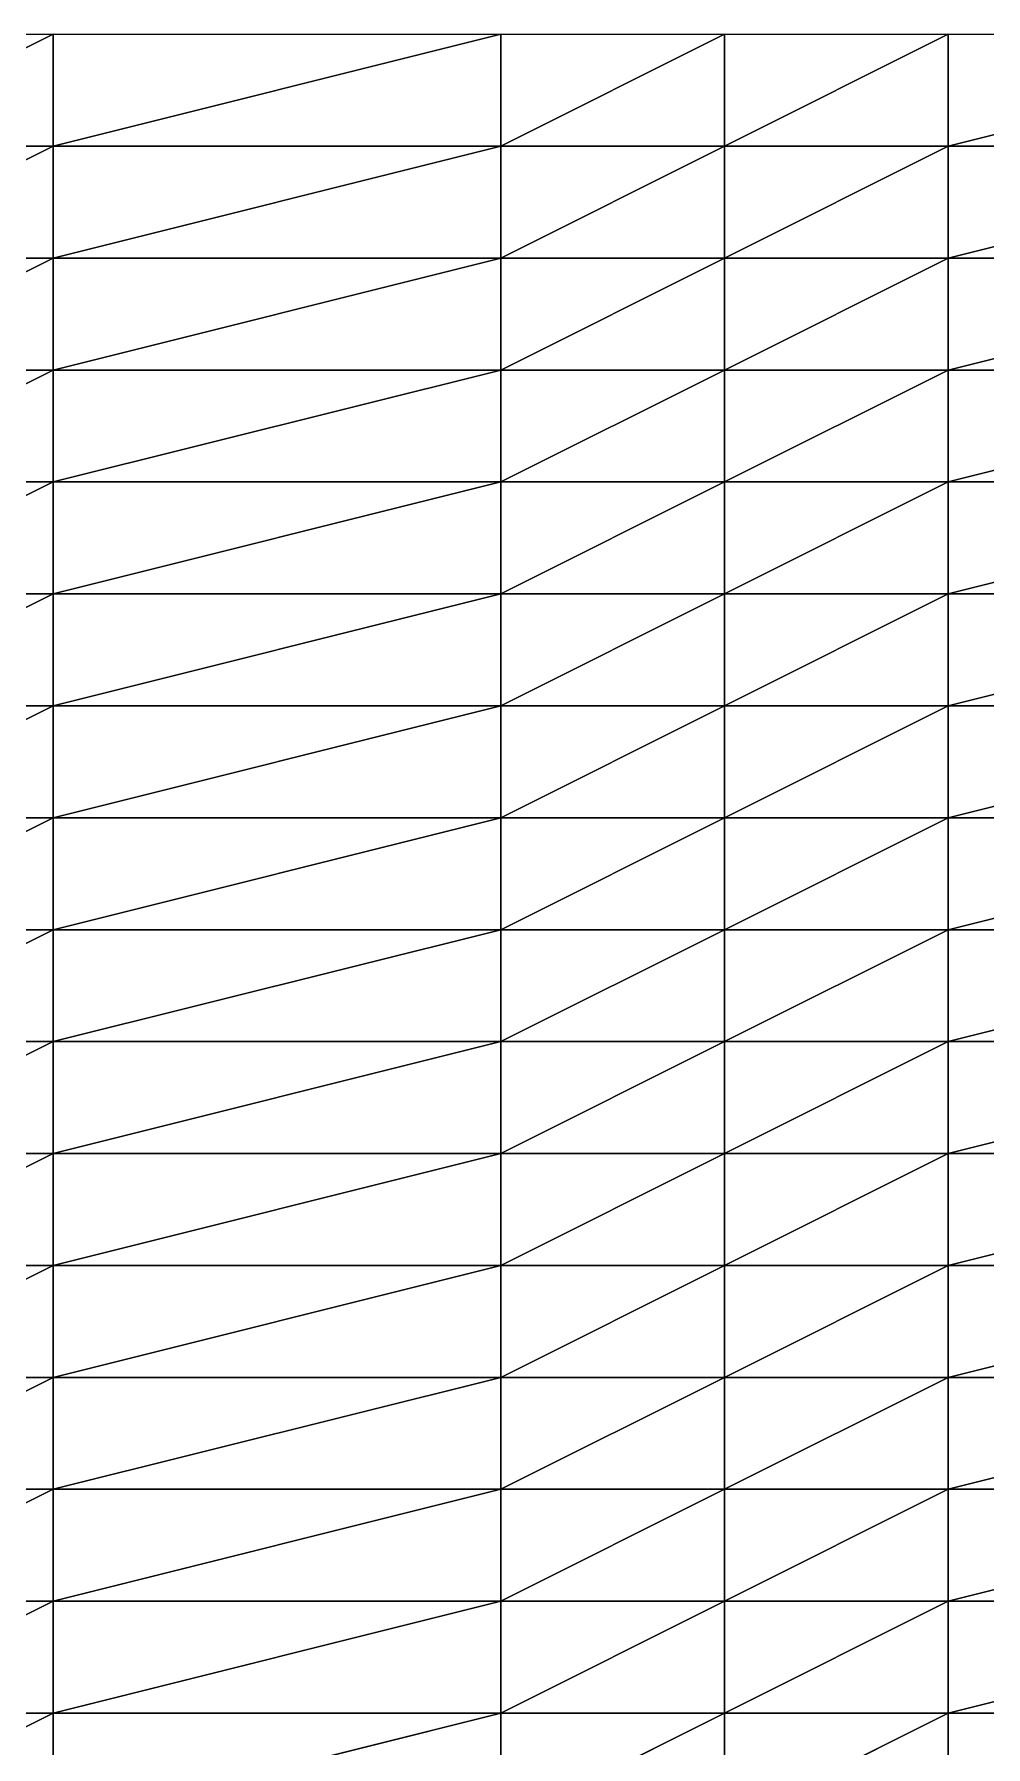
# Model space of a CAD drawing. Header units: metres. Extents: x -2000 to 14750, y -2250 to 1500.
# Drawn here: x 3229 to 4292, y -413 to 1500 of the extents above; entities that cross this region are included whole.
import ezdxf

# ---------------------------------------------------------------- set-up
doc = ezdxf.new("R2010")
doc.units = ezdxf.units.M

msp = doc.modelspace()

# ---------------------------------------------------------------- linework, layer by layer
for p, q in [((3250, 1500, -6500.746), (3000, 1375, -6500.3477)), ((3000, 1500, -6498.984), (3250, 1500, -6500.746)), ((3000, 1375, -6500.3477), (3250, 1500, -6500.746)), ((3750, 1500, -6500.0273), (3250, 1375, -6501.0024)), ((3250, 1375, -6501.0024), (3250, 1500, -6500.746)), ((3250, 1500, -6500.746), (3750, 1500, -6500.0273)), ((3250, 1375, -6501.0024), (3750, 1500, -6500.0273)), ((3250, 1500, -6500.746), (3250, 1375, -6501.0024)), ((4000, 1500, -6547.241), (3750, 1375, -6497.1846)), ((3750, 1375, -6497.1846), (3750, 1500, -6500.0273)), ((3750, 1500, -6500.0273), (4000, 1500, -6547.241)), ((3750, 1375, -6497.1846), (4000, 1500, -6547.241)), ((3750, 1500, -6500.0273), (3750, 1375, -6497.1846)), ((4250, 1500, -6483.255), (4000, 1375, -6531.65)), ((4000, 1375, -6531.65), (4000, 1500, -6547.241)), ((4000, 1500, -6547.241), (4250, 1500, -6483.255)), ((4000, 1375, -6531.65), (4250, 1500, -6483.255)), ((4000, 1500, -6547.241), (4000, 1375, -6531.65)), ((4750, 1500, -6522.4717), (4250, 1375, -6498.9517)), ((4250, 1375, -6498.9517), (4250, 1500, -6483.255)), ((4250, 1500, -6483.255), (4750, 1500, -6522.4717)), ((4250, 1375, -6498.9517), (4750, 1500, -6522.4717)), ((4250, 1500, -6483.255), (4250, 1375, -6498.9517)), ((3250, 1375, -6501.0024), (3000, 1375, -6500.3477)), ((3250, 1375, -6501.0024), (3000, 1250, -6502.055)), ((3000, 1375, -6500.3477), (3250, 1375, -6501.0024)), ((3000, 1250, -6502.055), (3250, 1375, -6501.0024)), ((3750, 1375, -6497.1846), (3250, 1375, -6501.0024)), ((3750, 1375, -6497.1846), (3250, 1250, -6504.706)), ((3250, 1250, -6504.706), (3250, 1375, -6501.0024)), ((3250, 1375, -6501.0024), (3750, 1375, -6497.1846)), ((3250, 1250, -6504.706), (3750, 1375, -6497.1846)), ((3250, 1375, -6501.0024), (3250, 1250, -6504.706)), ((4000, 1375, -6531.65), (3750, 1375, -6497.1846)), ((4000, 1375, -6531.65), (3750, 1250, -6495.665)), ((3750, 1250, -6495.665), (3750, 1375, -6497.1846)), ((3750, 1375, -6497.1846), (4000, 1375, -6531.65)), ((3750, 1250, -6495.665), (4000, 1375, -6531.65)), ((3750, 1375, -6497.1846), (3750, 1250, -6495.665)), ((4250, 1375, -6498.9517), (4000, 1375, -6531.65)), ((4250, 1375, -6498.9517), (4000, 1250, -6491.092)), ((4000, 1250, -6491.092), (4000, 1375, -6531.65)), ((4000, 1375, -6531.65), (4250, 1375, -6498.9517)), ((4000, 1250, -6491.092), (4250, 1375, -6498.9517)), ((4000, 1375, -6531.65), (4000, 1250, -6491.092)), ((4750, 1375, -6522.0415), (4250, 1375, -6498.9517)), ((4750, 1375, -6522.0415), (4250, 1250, -6515.404)), ((4250, 1250, -6515.404), (4250, 1375, -6498.9517)), ((4250, 1375, -6498.9517), (4750, 1375, -6522.0415)), ((4250, 1250, -6515.404), (4750, 1375, -6522.0415)), ((4250, 1375, -6498.9517), (4250, 1250, -6515.404)), ((3250, 1250, -6504.706), (3000, 1250, -6502.055)), ((3250, 1250, -6504.706), (3000, 1125, -6501.5747)), ((3000, 1250, -6502.055), (3250, 1250, -6504.706)), ((3000, 1125, -6501.5747), (3250, 1250, -6504.706)), ((3750, 1250, -6495.665), (3250, 1250, -6504.706)), ((3750, 1250, -6495.665), (3250, 1125, -6504.921)), ((3250, 1125, -6504.921), (3250, 1250, -6504.706)), ((3250, 1250, -6504.706), (3750, 1250, -6495.665)), ((3250, 1125, -6504.921), (3750, 1250, -6495.665)), ((3250, 1250, -6504.706), (3250, 1125, -6504.921)), ((4000, 1250, -6491.092), (3750, 1250, -6495.665)), ((4000, 1250, -6491.092), (3750, 1125, -6497.5283)), ((3750, 1125, -6497.5283), (3750, 1250, -6495.665)), ((3750, 1250, -6495.665), (4000, 1250, -6491.092)), ((3750, 1125, -6497.5283), (4000, 1250, -6491.092)), ((3750, 1250, -6495.665), (3750, 1125, -6497.5283)), ((4250, 1250, -6515.404), (4000, 1250, -6491.092)), ((4250, 1250, -6515.404), (4000, 1125, -6452.4844)), ((4000, 1125, -6452.4844), (4000, 1250, -6491.092)), ((4000, 1250, -6491.092), (4250, 1250, -6515.404)), ((4000, 1125, -6452.4844), (4250, 1250, -6515.404)), ((4000, 1250, -6491.092), (4000, 1125, -6452.4844)), ((4750, 1250, -6521.414), (4250, 1250, -6515.404)), ((4750, 1250, -6521.414), (4250, 1125, -6531.041)), ((4250, 1125, -6531.041), (4250, 1250, -6515.404)), ((4250, 1250, -6515.404), (4750, 1250, -6521.414)), ((4250, 1125, -6531.041), (4750, 1250, -6521.414)), ((4250, 1250, -6515.404), (4250, 1125, -6531.041)), ((3250, 1125, -6504.921), (3000, 1125, -6501.5747)), ((3250, 1125, -6504.921), (3000, 1000, -6500.3706)), ((3000, 1125, -6501.5747), (3250, 1125, -6504.921)), ((3000, 1000, -6500.3706), (3250, 1125, -6504.921)), ((3750, 1125, -6497.5283), (3250, 1125, -6504.921)), ((3750, 1125, -6497.5283), (3250, 1000, -6506.8438)), ((3250, 1000, -6506.8438), (3250, 1125, -6504.921)), ((3250, 1125, -6504.921), (3750, 1125, -6497.5283)), ((3250, 1000, -6506.8438), (3750, 1125, -6497.5283)), ((3250, 1125, -6504.921), (3250, 1000, -6506.8438)), ((4000, 1125, -6452.4844), (3750, 1125, -6497.5283)), ((4000, 1125, -6452.4844), (3750, 1000, -6499.771)), ((3750, 1000, -6499.771), (3750, 1125, -6497.5283)), ((3750, 1125, -6497.5283), (4000, 1125, -6452.4844)), ((3750, 1000, -6499.771), (4000, 1125, -6452.4844)), ((3750, 1125, -6497.5283), (3750, 1000, -6499.771)), ((4250, 1125, -6531.041), (4000, 1125, -6452.4844)), ((4250, 1125, -6531.041), (4000, 1000, -6432.814)), ((4000, 1000, -6432.814), (4000, 1125, -6452.4844)), ((4000, 1125, -6452.4844), (4250, 1125, -6531.041)), ((4000, 1000, -6432.814), (4250, 1125, -6531.041)), ((4000, 1125, -6452.4844), (4000, 1000, -6432.814)), ((4750, 1125, -6514.168), (4250, 1125, -6531.041)), ((4750, 1125, -6514.168), (4250, 1000, -6545.6343)), ((4250, 1000, -6545.6343), (4250, 1125, -6531.041)), ((4250, 1125, -6531.041), (4750, 1125, -6514.168)), ((4250, 1000, -6545.6343), (4750, 1125, -6514.168)), ((4250, 1125, -6531.041), (4250, 1000, -6545.6343)), ((3250, 1000, -6506.8438), (3000, 1000, -6500.3706)), ((3250, 1000, -6506.8438), (3000, 875, -6503.433)), ((3000, 1000, -6500.3706), (3250, 1000, -6506.8438)), ((3000, 875, -6503.433), (3250, 1000, -6506.8438)), ((3750, 1000, -6499.771), (3250, 1000, -6506.8438)), ((3750, 1000, -6499.771), (3250, 875, -6504.985)), ((3250, 875, -6504.985), (3250, 1000, -6506.8438)), ((3250, 1000, -6506.8438), (3750, 1000, -6499.771)), ((3250, 875, -6504.985), (3750, 1000, -6499.771)), ((3250, 1000, -6506.8438), (3250, 875, -6504.985)), ((4000, 1000, -6432.814), (3750, 1000, -6499.771)), ((4000, 1000, -6432.814), (3750, 875, -6499.6978)), ((3750, 875, -6499.6978), (3750, 1000, -6499.771)), ((3750, 1000, -6499.771), (4000, 1000, -6432.814)), ((3750, 875, -6499.6978), (4000, 1000, -6432.814)), ((3750, 1000, -6499.771), (3750, 875, -6499.6978)), ((4250, 1000, -6545.6343), (4000, 1000, -6432.814)), ((4250, 1000, -6545.6343), (4000, 875, -6429.477)), ((4000, 875, -6429.477), (4000, 1000, -6432.814)), ((4000, 1000, -6432.814), (4250, 1000, -6545.6343)), ((4000, 875, -6429.477), (4250, 1000, -6545.6343)), ((4000, 1000, -6432.814), (4000, 875, -6429.477)), ((4750, 1000, -6512.895), (4250, 1000, -6545.6343)), ((4750, 1000, -6512.895), (4250, 875, -6554.7075)), ((4250, 875, -6554.7075), (4250, 1000, -6545.6343)), ((4250, 1000, -6545.6343), (4750, 1000, -6512.895)), ((4250, 875, -6554.7075), (4750, 1000, -6512.895)), ((4250, 1000, -6545.6343), (4250, 875, -6554.7075)), ((3250, 875, -6504.985), (3000, 875, -6503.433)), ((3250, 875, -6504.985), (3000, 750, -6501.9365)), ((3000, 875, -6503.433), (3250, 875, -6504.985)), ((3000, 750, -6501.9365), (3250, 875, -6504.985)), ((3750, 875, -6499.6978), (3250, 875, -6504.985)), ((3750, 875, -6499.6978), (3250, 750, -6501.117)), ((3250, 750, -6501.117), (3250, 875, -6504.985)), ((3250, 875, -6504.985), (3750, 875, -6499.6978)), ((3250, 750, -6501.117), (3750, 875, -6499.6978)), ((3250, 875, -6504.985), (3250, 750, -6501.117)), ((4000, 875, -6429.477), (3750, 875, -6499.6978)), ((4000, 875, -6429.477), (3750, 750, -6499.5835)), ((3750, 750, -6499.5835), (3750, 875, -6499.6978)), ((3750, 875, -6499.6978), (4000, 875, -6429.477)), ((3750, 750, -6499.5835), (4000, 875, -6429.477)), ((3750, 875, -6499.6978), (3750, 750, -6499.5835)), ((4250, 875, -6554.7075), (4000, 875, -6429.477)), ((4250, 875, -6554.7075), (4000, 750, -6442.5415)), ((4000, 750, -6442.5415), (4000, 875, -6429.477)), ((4000, 875, -6429.477), (4250, 875, -6554.7075)), ((4000, 750, -6442.5415), (4250, 875, -6554.7075)), ((4000, 875, -6429.477), (4000, 750, -6442.5415)), ((4750, 875, -6503.566), (4250, 875, -6554.7075)), ((4750, 875, -6503.566), (4250, 750, -6565.126)), ((4250, 750, -6565.126), (4250, 875, -6554.7075)), ((4250, 875, -6554.7075), (4750, 875, -6503.566)), ((4250, 750, -6565.126), (4750, 875, -6503.566)), ((4250, 875, -6554.7075), (4250, 750, -6565.126)), ((3250, 750, -6501.117), (3000, 750, -6501.9365)), ((3250, 750, -6501.117), (3000, 625, -6499.5605)), ((3000, 750, -6501.9365), (3250, 750, -6501.117)), ((3000, 625, -6499.5605), (3250, 750, -6501.117)), ((3750, 750, -6499.5835), (3250, 750, -6501.117)), ((3750, 750, -6499.5835), (3250, 625, -6503.0215)), ((3250, 625, -6503.0215), (3250, 750, -6501.117)), ((3250, 750, -6501.117), (3750, 750, -6499.5835)), ((3250, 625, -6503.0215), (3750, 750, -6499.5835)), ((3250, 750, -6501.117), (3250, 625, -6503.0215)), ((4000, 750, -6442.5415), (3750, 750, -6499.5835)), ((4000, 750, -6442.5415), (3750, 625, -6499.368)), ((3750, 625, -6499.368), (3750, 750, -6499.5835)), ((3750, 750, -6499.5835), (4000, 750, -6442.5415)), ((3750, 625, -6499.368), (4000, 750, -6442.5415)), ((3750, 750, -6499.5835), (3750, 625, -6499.368)), ((4250, 750, -6565.126), (4000, 750, -6442.5415)), ((4250, 750, -6565.126), (4000, 625, -6483.127)), ((4000, 625, -6483.127), (4000, 750, -6442.5415)), ((4000, 750, -6442.5415), (4250, 750, -6565.126)), ((4000, 625, -6483.127), (4250, 750, -6565.126)), ((4000, 750, -6442.5415), (4000, 625, -6483.127)), ((4750, 750, -6495.9624), (4250, 750, -6565.126)), ((4750, 750, -6495.9624), (4250, 625, -6570.253)), ((4250, 625, -6570.253), (4250, 750, -6565.126)), ((4250, 750, -6565.126), (4750, 750, -6495.9624)), ((4250, 625, -6570.253), (4750, 750, -6495.9624)), ((4250, 750, -6565.126), (4250, 625, -6570.253)), ((3250, 625, -6503.0215), (3000, 625, -6499.5605)), ((3250, 625, -6503.0215), (3000, 500, -6499.62)), ((3000, 625, -6499.5605), (3250, 625, -6503.0215)), ((3000, 500, -6499.62), (3250, 625, -6503.0215)), ((3750, 625, -6499.368), (3250, 625, -6503.0215)), ((3750, 625, -6499.368), (3250, 500, -6502.0693)), ((3250, 500, -6502.0693), (3250, 625, -6503.0215)), ((3250, 625, -6503.0215), (3750, 625, -6499.368)), ((3250, 500, -6502.0693), (3750, 625, -6499.368)), ((3250, 625, -6503.0215), (3250, 500, -6502.0693)), ((4000, 625, -6483.127), (3750, 625, -6499.368)), ((4000, 625, -6483.127), (3750, 500, -6497.7705)), ((3750, 500, -6497.7705), (3750, 625, -6499.368)), ((3750, 625, -6499.368), (4000, 625, -6483.127)), ((3750, 500, -6497.7705), (4000, 625, -6483.127)), ((3750, 625, -6499.368), (3750, 500, -6497.7705)), ((4250, 625, -6570.253), (4000, 625, -6483.127)), ((4250, 625, -6570.253), (4000, 500, -6532.8765)), ((4000, 500, -6532.8765), (4000, 625, -6483.127)), ((4000, 625, -6483.127), (4250, 625, -6570.253)), ((4000, 500, -6532.8765), (4250, 625, -6570.253)), ((4000, 625, -6483.127), (4000, 500, -6532.8765)), ((4750, 625, -6489.4854), (4250, 625, -6570.253)), ((4750, 625, -6489.4854), (4250, 500, -6574.4917)), ((4250, 500, -6574.4917), (4250, 625, -6570.253)), ((4250, 625, -6570.253), (4750, 625, -6489.4854)), ((4250, 500, -6574.4917), (4750, 625, -6489.4854)), ((4250, 625, -6570.253), (4250, 500, -6574.4917)), ((3250, 500, -6502.0693), (3000, 500, -6499.62)), ((3250, 500, -6502.0693), (3000, 375, -6505.2046)), ((3000, 500, -6499.62), (3250, 500, -6502.0693)), ((3000, 375, -6505.2046), (3250, 500, -6502.0693)), ((3750, 500, -6497.7705), (3250, 500, -6502.0693)), ((3750, 500, -6497.7705), (3250, 375, -6503.2686)), ((3250, 375, -6503.2686), (3250, 500, -6502.0693)), ((3250, 500, -6502.0693), (3750, 500, -6497.7705)), ((3250, 375, -6503.2686), (3750, 500, -6497.7705)), ((3250, 500, -6502.0693), (3250, 375, -6503.2686)), ((4000, 500, -6532.8765), (3750, 500, -6497.7705)), ((4000, 500, -6532.8765), (3750, 375, -6497.4775)), ((3750, 375, -6497.4775), (3750, 500, -6497.7705)), ((3750, 500, -6497.7705), (4000, 500, -6532.8765)), ((3750, 375, -6497.4775), (4000, 500, -6532.8765)), ((3750, 500, -6497.7705), (3750, 375, -6497.4775)), ((4250, 500, -6574.4917), (4000, 500, -6532.8765)), ((4250, 500, -6574.4917), (4000, 375, -6575.1465)), ((4000, 375, -6575.1465), (4000, 500, -6532.8765)), ((4000, 500, -6532.8765), (4250, 500, -6574.4917)), ((4000, 375, -6575.1465), (4250, 500, -6574.4917)), ((4000, 500, -6532.8765), (4000, 375, -6575.1465)), ((4750, 500, -6487.668), (4250, 500, -6574.4917)), ((4750, 500, -6487.668), (4250, 375, -6575.2656)), ((4250, 375, -6575.2656), (4250, 500, -6574.4917)), ((4250, 500, -6574.4917), (4750, 500, -6487.668)), ((4250, 375, -6575.2656), (4750, 500, -6487.668)), ((4250, 500, -6574.4917), (4250, 375, -6575.2656)), ((3250, 375, -6503.2686), (3000, 375, -6505.2046)), ((3250, 375, -6503.2686), (3000, 250, -6501.625)), ((3000, 375, -6505.2046), (3250, 375, -6503.2686)), ((3000, 250, -6501.625), (3250, 375, -6503.2686)), ((3750, 375, -6497.4775), (3250, 375, -6503.2686)), ((3750, 375, -6497.4775), (3250, 250, -6505.397)), ((3250, 250, -6505.397), (3250, 375, -6503.2686)), ((3250, 375, -6503.2686), (3750, 375, -6497.4775)), ((3250, 250, -6505.397), (3750, 375, -6497.4775)), ((3250, 375, -6503.2686), (3250, 250, -6505.397)), ((4000, 375, -6575.1465), (3750, 375, -6497.4775)), ((4000, 375, -6575.1465), (3750, 250, -6501.2954)), ((3750, 250, -6501.2954), (3750, 375, -6497.4775)), ((3750, 375, -6497.4775), (4000, 375, -6575.1465)), ((3750, 250, -6501.2954), (4000, 375, -6575.1465)), ((3750, 375, -6497.4775), (3750, 250, -6501.2954)), ((4250, 375, -6575.2656), (4000, 375, -6575.1465)), ((4250, 375, -6575.2656), (4000, 250, -6587.515)), ((4000, 250, -6587.515), (4000, 375, -6575.1465)), ((4000, 375, -6575.1465), (4250, 375, -6575.2656)), ((4000, 250, -6587.515), (4250, 375, -6575.2656)), ((4000, 375, -6575.1465), (4000, 250, -6587.515)), ((4750, 375, -6484.6147), (4250, 375, -6575.2656)), ((4750, 375, -6484.6147), (4250, 250, -6575.1006)), ((4250, 250, -6575.1006), (4250, 375, -6575.2656)), ((4250, 375, -6575.2656), (4750, 375, -6484.6147)), ((4250, 250, -6575.1006), (4750, 375, -6484.6147)), ((4250, 375, -6575.2656), (4250, 250, -6575.1006)), ((3250, 250, -6505.397), (3000, 250, -6501.625)), ((3250, 250, -6505.397), (3000, 125, -6501.9453)), ((3000, 250, -6501.625), (3250, 250, -6505.397)), ((3000, 125, -6501.9453), (3250, 250, -6505.397)), ((3750, 250, -6501.2954), (3250, 250, -6505.397)), ((3750, 250, -6501.2954), (3250, 125, -6506.505)), ((3250, 125, -6506.505), (3250, 250, -6505.397)), ((3250, 250, -6505.397), (3750, 250, -6501.2954)), ((3250, 125, -6506.505), (3750, 250, -6501.2954)), ((3250, 250, -6505.397), (3250, 125, -6506.505)), ((4000, 250, -6587.515), (3750, 250, -6501.2954)), ((4000, 250, -6587.515), (3750, 125, -6500.8975)), ((3750, 125, -6500.8975), (3750, 250, -6501.2954)), ((3750, 250, -6501.2954), (4000, 250, -6587.515)), ((3750, 125, -6500.8975), (4000, 250, -6587.515)), ((3750, 250, -6501.2954), (3750, 125, -6500.8975)), ((4250, 250, -6575.1006), (4000, 250, -6587.515)), ((4250, 250, -6575.1006), (4000, 125, -6587.039)), ((4000, 125, -6587.039), (4000, 250, -6587.515)), ((4000, 250, -6587.515), (4250, 250, -6575.1006)), ((4000, 125, -6587.039), (4250, 250, -6575.1006)), ((4000, 250, -6587.515), (4000, 125, -6587.039)), ((4750, 250, -6484.413), (4250, 250, -6575.1006)), ((4750, 250, -6484.413), (4250, 125, -6572.3267)), ((4250, 125, -6572.3267), (4250, 250, -6575.1006)), ((4250, 250, -6575.1006), (4750, 250, -6484.413)), ((4250, 125, -6572.3267), (4750, 250, -6484.413)), ((4250, 250, -6575.1006), (4250, 125, -6572.3267)), ((3250, 125, -6506.505), (3000, 125, -6501.9453)), ((3250, 125, -6506.505), (3000, 0, -6502.275)), ((3000, 125, -6501.9453), (3250, 125, -6506.505)), ((3000, 0, -6502.275), (3250, 125, -6506.505)), ((3750, 125, -6500.8975), (3250, 125, -6506.505)), ((3750, 125, -6500.8975), (3250, 0, -6503.369)), ((3250, 0, -6503.369), (3250, 125, -6506.505)), ((3250, 125, -6506.505), (3750, 125, -6500.8975)), ((3250, 0, -6503.369), (3750, 125, -6500.8975)), ((3250, 125, -6506.505), (3250, 0, -6503.369)), ((4000, 125, -6587.039), (3750, 125, -6500.8975)), ((4000, 125, -6587.039), (3750, 0, -6500.673)), ((3750, 0, -6500.673), (3750, 125, -6500.8975)), ((3750, 125, -6500.8975), (4000, 125, -6587.039)), ((3750, 0, -6500.673), (4000, 125, -6587.039)), ((3750, 125, -6500.8975), (3750, 0, -6500.673)), ((4250, 125, -6572.3267), (4000, 125, -6587.039)), ((4250, 125, -6572.3267), (4000, 0, -6582.594)), ((4000, 0, -6582.594), (4000, 125, -6587.039)), ((4000, 125, -6587.039), (4250, 125, -6572.3267)), ((4000, 0, -6582.594), (4250, 125, -6572.3267)), ((4000, 125, -6587.039), (4000, 0, -6582.594)), ((4750, 125, -6485.063), (4250, 125, -6572.3267)), ((4750, 125, -6485.063), (4250, 0, -6569.1636)), ((4250, 0, -6569.1636), (4250, 125, -6572.3267)), ((4250, 125, -6572.3267), (4750, 125, -6485.063)), ((4250, 0, -6569.1636), (4750, 125, -6485.063)), ((4250, 125, -6572.3267), (4250, 0, -6569.1636)), ((3250, 0, -6503.369), (3000, 0, -6502.275)), ((3250, 0, -6503.369), (3000, -125, -6500.6914)), ((3000, 0, -6502.275), (3250, 0, -6503.369)), ((3000, -125, -6500.6914), (3250, 0, -6503.369)), ((3750, 0, -6500.673), (3250, 0, -6503.369)), ((3750, 0, -6500.673), (3250, -125, -6506.3857)), ((3250, -125, -6506.3857), (3250, 0, -6503.369)), ((3250, 0, -6503.369), (3750, 0, -6500.673)), ((3250, -125, -6506.3857), (3750, 0, -6500.673)), ((3250, 0, -6503.369), (3250, -125, -6506.3857)), ((4000, 0, -6582.594), (3750, 0, -6500.673)), ((4000, 0, -6582.594), (3750, -125, -6499.057)), ((3750, -125, -6499.057), (3750, 0, -6500.673)), ((3750, 0, -6500.673), (4000, 0, -6582.594)), ((3750, -125, -6499.057), (4000, 0, -6582.594)), ((3750, 0, -6500.673), (3750, -125, -6499.057)), ((4250, 0, -6569.1636), (4000, 0, -6582.594)), ((4250, 0, -6569.1636), (4000, -125, -6559.7886)), ((4000, -125, -6559.7886), (4000, 0, -6582.594)), ((4000, 0, -6582.594), (4250, 0, -6569.1636)), ((4000, -125, -6559.7886), (4250, 0, -6569.1636)), ((4000, 0, -6582.594), (4000, -125, -6559.7886)), ((4750, 0, -6485.5986), (4250, 0, -6569.1636)), ((4750, 0, -6485.5986), (4250, -125, -6568.427)), ((4250, -125, -6568.427), (4250, 0, -6569.1636)), ((4250, 0, -6569.1636), (4750, 0, -6485.5986)), ((4250, -125, -6568.427), (4750, 0, -6485.5986)), ((4250, 0, -6569.1636), (4250, -125, -6568.427)), ((3250, -125, -6506.3857), (3000, -125, -6500.6914)), ((3250, -125, -6506.3857), (3000, -250, -6499.7393)), ((3000, -125, -6500.6914), (3250, -125, -6506.3857)), ((3000, -250, -6499.7393), (3250, -125, -6506.3857)), ((3750, -125, -6499.057), (3250, -125, -6506.3857)), ((3750, -125, -6499.057), (3250, -250, -6505.058)), ((3250, -250, -6505.058), (3250, -125, -6506.3857)), ((3250, -125, -6506.3857), (3750, -125, -6499.057)), ((3250, -250, -6505.058), (3750, -125, -6499.057)), ((3250, -125, -6506.3857), (3250, -250, -6505.058)), ((4000, -125, -6559.7886), (3750, -125, -6499.057)), ((4000, -125, -6559.7886), (3750, -250, -6498.6494)), ((3750, -250, -6498.6494), (3750, -125, -6499.057)), ((3750, -125, -6499.057), (4000, -125, -6559.7886)), ((3750, -250, -6498.6494), (4000, -125, -6559.7886)), ((3750, -125, -6499.057), (3750, -250, -6498.6494)), ((4250, -125, -6568.427), (4000, -125, -6559.7886)), ((4250, -125, -6568.427), (4000, -250, -6519.464)), ((4000, -250, -6519.464), (4000, -125, -6559.7886)), ((4000, -125, -6559.7886), (4250, -125, -6568.427)), ((4000, -250, -6519.464), (4250, -125, -6568.427)), ((4000, -125, -6559.7886), (4000, -250, -6519.464)), ((4750, -125, -6487.9106), (4250, -125, -6568.427)), ((4750, -125, -6487.9106), (4250, -250, -6564.2607)), ((4250, -250, -6564.2607), (4250, -125, -6568.427)), ((4250, -125, -6568.427), (4750, -125, -6487.9106)), ((4250, -250, -6564.2607), (4750, -125, -6487.9106)), ((4250, -125, -6568.427), (4250, -250, -6564.2607)), ((3250, -250, -6505.058), (3000, -250, -6499.7393)), ((3250, -250, -6505.058), (3000, -375, -6503.6074)), ((3000, -250, -6499.7393), (3250, -250, -6505.058)), ((3000, -375, -6503.6074), (3250, -250, -6505.058)), ((3750, -250, -6498.6494), (3250, -250, -6505.058)), ((3750, -250, -6498.6494), (3250, -375, -6503.6025)), ((3250, -375, -6503.6025), (3250, -250, -6505.058)), ((3250, -250, -6505.058), (3750, -250, -6498.6494)), ((3250, -375, -6503.6025), (3750, -250, -6498.6494)), ((3250, -250, -6505.058), (3250, -375, -6503.6025)), ((4000, -250, -6519.464), (3750, -250, -6498.6494)), ((4000, -250, -6519.464), (3750, -375, -6497.4)), ((3750, -375, -6497.4), (3750, -250, -6498.6494)), ((3750, -250, -6498.6494), (4000, -250, -6519.464)), ((3750, -375, -6497.4), (4000, -250, -6519.464)), ((3750, -250, -6498.6494), (3750, -375, -6497.4)), ((4250, -250, -6564.2607), (4000, -250, -6519.464)), ((4250, -250, -6564.2607), (4000, -375, -6463.0674)), ((4000, -375, -6463.0674), (4000, -250, -6519.464)), ((4000, -250, -6519.464), (4250, -250, -6564.2607)), ((4000, -375, -6463.0674), (4250, -250, -6564.2607)), ((4000, -250, -6519.464), (4000, -375, -6463.0674)), ((4750, -250, -6488.8076), (4250, -250, -6564.2607)), ((4750, -250, -6488.8076), (4250, -375, -6555.7373)), ((4250, -375, -6555.7373), (4250, -250, -6564.2607)), ((4250, -250, -6564.2607), (4750, -250, -6488.8076)), ((4250, -375, -6555.7373), (4750, -250, -6488.8076)), ((4250, -250, -6564.2607), (4250, -375, -6555.7373)), ((3250, -375, -6503.6025), (3000, -375, -6503.6074)), ((3250, -375, -6503.6025), (3000, -500, -6500.586)), ((3000, -375, -6503.6074), (3250, -375, -6503.6025)), ((3000, -500, -6500.586), (3250, -375, -6503.6025)), ((3750, -375, -6497.4), (3250, -375, -6503.6025)), ((3750, -375, -6497.4), (3250, -500, -6507.837)), ((3250, -500, -6507.837), (3250, -375, -6503.6025)), ((3250, -375, -6503.6025), (3750, -375, -6497.4)), ((3250, -500, -6507.837), (3750, -375, -6497.4)), ((3250, -375, -6503.6025), (3250, -500, -6507.837)), ((4000, -375, -6463.0674), (3750, -375, -6497.4)), ((4000, -375, -6463.0674), (3750, -500, -6497.4688)), ((3750, -500, -6497.4688), (3750, -375, -6497.4)), ((3750, -375, -6497.4), (4000, -375, -6463.0674)), ((3750, -500, -6497.4688), (4000, -375, -6463.0674)), ((3750, -375, -6497.4), (3750, -500, -6497.4688)), ((4250, -375, -6555.7373), (4000, -375, -6463.0674)), ((4250, -375, -6555.7373), (4000, -500, -6428.342)), ((4000, -500, -6428.342), (4000, -375, -6463.0674)), ((4000, -375, -6463.0674), (4250, -375, -6555.7373)), ((4000, -500, -6428.342), (4250, -375, -6555.7373)), ((4000, -375, -6463.0674), (4000, -500, -6428.342)), ((4750, -375, -6494.914), (4250, -375, -6555.7373)), ((4250, -500, -6545.378), (4250, -375, -6555.7373)), ((4250, -375, -6555.7373), (4750, -375, -6494.914)), ((4250, -375, -6555.7373), (4250, -500, -6545.378))]:
    msp.add_line(p, q)
for points in [[(3250, 1500, -6500.746), (3000, 1375, -6500.3477), (3000, 1500, -6498.984), (3000, 1500.0001, -6498.984)], [(3000, 1375, -6500.3477), (3250, 1500, -6500.746), (3250, 1375, -6501.0024), (3250, 1375.0001, -6501.0024)], [(3750, 1500, -6500.0273), (3250, 1375, -6501.0024), (3250, 1500, -6500.746), (3250, 1500.0001, -6500.746)], [(3250, 1375, -6501.0024), (3750, 1500, -6500.0273), (3750, 1375, -6497.1846), (3750, 1375.0001, -6497.1846)], [(4000, 1500, -6547.241), (3750, 1375, -6497.1846), (3750, 1500, -6500.0273), (3750, 1500.0001, -6500.0273)], [(3750, 1375, -6497.1846), (4000, 1500, -6547.241), (4000, 1375, -6531.65), (4000, 1375.0001, -6531.65)], [(4250, 1500, -6483.255), (4000, 1375, -6531.65), (4000, 1500, -6547.241), (4000, 1500.0001, -6547.241)], [(4000, 1375, -6531.65), (4250, 1500, -6483.255), (4250, 1375, -6498.9517), (4250, 1375.0001, -6498.9517)], [(4750, 1500, -6522.4717), (4250, 1375, -6498.9517), (4250, 1500, -6483.255), (4250, 1500.0001, -6483.255)], [(4250, 1375, -6498.9517), (4750, 1500, -6522.4717), (4750, 1375, -6522.0415), (4750, 1375.0001, -6522.0415)], [(3250, 1375, -6501.0024), (3000, 1250, -6502.055), (3000, 1375, -6500.3477), (3000, 1375.0001, -6500.3477)], [(3000, 1250, -6502.055), (3250, 1375, -6501.0024), (3250, 1250, -6504.706), (3250, 1250.0001, -6504.706)], [(3750, 1375, -6497.1846), (3250, 1250, -6504.706), (3250, 1375, -6501.0024), (3250, 1375.0001, -6501.0024)], [(3250, 1250, -6504.706), (3750, 1375, -6497.1846), (3750, 1250, -6495.665), (3750, 1250.0001, -6495.665)], [(4000, 1375, -6531.65), (3750, 1250, -6495.665), (3750, 1375, -6497.1846), (3750, 1375.0001, -6497.1846)], [(3750, 1250, -6495.665), (4000, 1375, -6531.65), (4000, 1250, -6491.092), (4000, 1250.0001, -6491.092)], [(4250, 1375, -6498.9517), (4000, 1250, -6491.092), (4000, 1375, -6531.65), (4000, 1375.0001, -6531.65)], [(4000, 1250, -6491.092), (4250, 1375, -6498.9517), (4250, 1250, -6515.404), (4250, 1250.0001, -6515.404)], [(4750, 1375, -6522.0415), (4250, 1250, -6515.404), (4250, 1375, -6498.9517), (4250, 1375.0001, -6498.9517)], [(4250, 1250, -6515.404), (4750, 1375, -6522.0415), (4750, 1250, -6521.414), (4750, 1250.0001, -6521.414)], [(3250, 1250, -6504.706), (3000, 1125, -6501.5747), (3000, 1250, -6502.055), (3000, 1250.0001, -6502.055)], [(3000, 1125, -6501.5747), (3250, 1250, -6504.706), (3250, 1125, -6504.921), (3250, 1125.0001, -6504.921)], [(3750, 1250, -6495.665), (3250, 1125, -6504.921), (3250, 1250, -6504.706), (3250, 1250.0001, -6504.706)], [(3250, 1125, -6504.921), (3750, 1250, -6495.665), (3750, 1125, -6497.5283), (3750, 1125.0001, -6497.5283)], [(4000, 1250, -6491.092), (3750, 1125, -6497.5283), (3750, 1250, -6495.665), (3750, 1250.0001, -6495.665)], [(3750, 1125, -6497.5283), (4000, 1250, -6491.092), (4000, 1125, -6452.4844), (4000, 1125.0001, -6452.4844)], [(4250, 1250, -6515.404), (4000, 1125, -6452.4844), (4000, 1250, -6491.092), (4000, 1250.0001, -6491.092)], [(4000, 1125, -6452.4844), (4250, 1250, -6515.404), (4250, 1125, -6531.041), (4250, 1125.0001, -6531.041)], [(4750, 1250, -6521.414), (4250, 1125, -6531.041), (4250, 1250, -6515.404), (4250, 1250.0001, -6515.404)], [(4250, 1125, -6531.041), (4750, 1250, -6521.414), (4750, 1125, -6514.168), (4750, 1125.0001, -6514.168)], [(3250, 1125, -6504.921), (3000, 1000, -6500.3706), (3000, 1125, -6501.5747), (3000, 1125.0001, -6501.5747)], [(3000, 1000, -6500.3706), (3250, 1125, -6504.921), (3250, 1000, -6506.8438), (3250, 1000.0001, -6506.8438)], [(3750, 1125, -6497.5283), (3250, 1000, -6506.8438), (3250, 1125, -6504.921), (3250, 1125.0001, -6504.921)], [(3250, 1000, -6506.8438), (3750, 1125, -6497.5283), (3750, 1000, -6499.771), (3750, 1000.0001, -6499.771)], [(4000, 1125, -6452.4844), (3750, 1000, -6499.771), (3750, 1125, -6497.5283), (3750, 1125.0001, -6497.5283)], [(3750, 1000, -6499.771), (4000, 1125, -6452.4844), (4000, 1000, -6432.814), (4000, 1000.0001, -6432.814)], [(4250, 1125, -6531.041), (4000, 1000, -6432.814), (4000, 1125, -6452.4844), (4000, 1125.0001, -6452.4844)], [(4000, 1000, -6432.814), (4250, 1125, -6531.041), (4250, 1000, -6545.6343), (4250, 1000.0001, -6545.6343)], [(4750, 1125, -6514.168), (4250, 1000, -6545.6343), (4250, 1125, -6531.041), (4250, 1125.0001, -6531.041)], [(4250, 1000, -6545.6343), (4750, 1125, -6514.168), (4750, 1000, -6512.895), (4750, 1000.0001, -6512.895)], [(3250, 1000, -6506.8438), (3000, 875, -6503.433), (3000, 1000, -6500.3706), (3000, 1000.0001, -6500.3706)], [(3000, 875, -6503.433), (3250, 1000, -6506.8438), (3250, 875, -6504.985), (3250, 875.0001, -6504.985)], [(3750, 1000, -6499.771), (3250, 875, -6504.985), (3250, 1000, -6506.8438), (3250, 1000.0001, -6506.8438)], [(3250, 875, -6504.985), (3750, 1000, -6499.771), (3750, 875, -6499.6978), (3750, 875.0001, -6499.6978)], [(4000, 1000, -6432.814), (3750, 875, -6499.6978), (3750, 1000, -6499.771), (3750, 1000.0001, -6499.771)], [(3750, 875, -6499.6978), (4000, 1000, -6432.814), (4000, 875, -6429.477), (4000, 875.0001, -6429.477)], [(4250, 1000, -6545.6343), (4000, 875, -6429.477), (4000, 1000, -6432.814), (4000, 1000.0001, -6432.814)], [(4000, 875, -6429.477), (4250, 1000, -6545.6343), (4250, 875, -6554.7075), (4250, 875.0001, -6554.7075)], [(4750, 1000, -6512.895), (4250, 875, -6554.7075), (4250, 1000, -6545.6343), (4250, 1000.0001, -6545.6343)], [(4250, 875, -6554.7075), (4750, 1000, -6512.895), (4750, 875, -6503.566), (4750, 875.0001, -6503.566)], [(3250, 875, -6504.985), (3000, 750, -6501.9365), (3000, 875, -6503.433), (3000, 875.0001, -6503.433)], [(3000, 750, -6501.9365), (3250, 875, -6504.985), (3250, 750, -6501.117), (3250, 750.0001, -6501.117)], [(3750, 875, -6499.6978), (3250, 750, -6501.117), (3250, 875, -6504.985), (3250, 875.0001, -6504.985)], [(3250, 750, -6501.117), (3750, 875, -6499.6978), (3750, 750, -6499.5835), (3750, 750.0001, -6499.5835)], [(4000, 875, -6429.477), (3750, 750, -6499.5835), (3750, 875, -6499.6978), (3750, 875.0001, -6499.6978)], [(3750, 750, -6499.5835), (4000, 875, -6429.477), (4000, 750, -6442.5415), (4000, 750.0001, -6442.5415)], [(4250, 875, -6554.7075), (4000, 750, -6442.5415), (4000, 875, -6429.477), (4000, 875.0001, -6429.477)], [(4000, 750, -6442.5415), (4250, 875, -6554.7075), (4250, 750, -6565.126), (4250, 750.0001, -6565.126)], [(4750, 875, -6503.566), (4250, 750, -6565.126), (4250, 875, -6554.7075), (4250, 875.0001, -6554.7075)], [(4250, 750, -6565.126), (4750, 875, -6503.566), (4750, 750, -6495.9624), (4750, 750.0001, -6495.9624)], [(3250, 750, -6501.117), (3000, 625, -6499.5605), (3000, 750, -6501.9365), (3000, 750.0001, -6501.9365)], [(3000, 625, -6499.5605), (3250, 750, -6501.117), (3250, 625, -6503.0215), (3250, 625.0001, -6503.0215)], [(3750, 750, -6499.5835), (3250, 625, -6503.0215), (3250, 750, -6501.117), (3250, 750.0001, -6501.117)], [(3250, 625, -6503.0215), (3750, 750, -6499.5835), (3750, 625, -6499.368), (3750, 625.0001, -6499.368)], [(4000, 750, -6442.5415), (3750, 625, -6499.368), (3750, 750, -6499.5835), (3750, 750.0001, -6499.5835)], [(3750, 625, -6499.368), (4000, 750, -6442.5415), (4000, 625, -6483.127), (4000, 625.0001, -6483.127)], [(4250, 750, -6565.126), (4000, 625, -6483.127), (4000, 750, -6442.5415), (4000, 750.0001, -6442.5415)], [(4000, 625, -6483.127), (4250, 750, -6565.126), (4250, 625, -6570.253), (4250, 625.0001, -6570.253)], [(4750, 750, -6495.9624), (4250, 625, -6570.253), (4250, 750, -6565.126), (4250, 750.0001, -6565.126)], [(4250, 625, -6570.253), (4750, 750, -6495.9624), (4750, 625, -6489.4854), (4750, 625.0001, -6489.4854)], [(3250, 625, -6503.0215), (3000, 500, -6499.62), (3000, 625, -6499.5605), (3000, 625.0001, -6499.5605)], [(3000, 500, -6499.62), (3250, 625, -6503.0215), (3250, 500, -6502.0693), (3250, 500.0001, -6502.0693)], [(3750, 625, -6499.368), (3250, 500, -6502.0693), (3250, 625, -6503.0215), (3250, 625.0001, -6503.0215)], [(3250, 500, -6502.0693), (3750, 625, -6499.368), (3750, 500, -6497.7705), (3750, 500.0001, -6497.7705)], [(4000, 625, -6483.127), (3750, 500, -6497.7705), (3750, 625, -6499.368), (3750, 625.0001, -6499.368)], [(3750, 500, -6497.7705), (4000, 625, -6483.127), (4000, 500, -6532.8765), (4000, 500.0001, -6532.8765)], [(4250, 625, -6570.253), (4000, 500, -6532.8765), (4000, 625, -6483.127), (4000, 625.0001, -6483.127)], [(4000, 500, -6532.8765), (4250, 625, -6570.253), (4250, 500, -6574.4917), (4250, 500.0001, -6574.4917)], [(4750, 625, -6489.4854), (4250, 500, -6574.4917), (4250, 625, -6570.253), (4250, 625.0001, -6570.253)], [(4250, 500, -6574.4917), (4750, 625, -6489.4854), (4750, 500, -6487.668), (4750, 500.0001, -6487.668)], [(3250, 500, -6502.0693), (3000, 375, -6505.2046), (3000, 500, -6499.62), (3000, 500.0001, -6499.62)], [(3000, 375, -6505.2046), (3250, 500, -6502.0693), (3250, 375, -6503.2686), (3250, 375.0001, -6503.2686)], [(3750, 500, -6497.7705), (3250, 375, -6503.2686), (3250, 500, -6502.0693), (3250, 500.0001, -6502.0693)], [(3250, 375, -6503.2686), (3750, 500, -6497.7705), (3750, 375, -6497.4775), (3750, 375.0001, -6497.4775)], [(4000, 500, -6532.8765), (3750, 375, -6497.4775), (3750, 500, -6497.7705), (3750, 500.0001, -6497.7705)], [(3750, 375, -6497.4775), (4000, 500, -6532.8765), (4000, 375, -6575.1465), (4000, 375.0001, -6575.1465)], [(4250, 500, -6574.4917), (4000, 375, -6575.1465), (4000, 500, -6532.8765), (4000, 500.0001, -6532.8765)], [(4000, 375, -6575.1465), (4250, 500, -6574.4917), (4250, 375, -6575.2656), (4250, 375.0001, -6575.2656)], [(4750, 500, -6487.668), (4250, 375, -6575.2656), (4250, 500, -6574.4917), (4250, 500.0001, -6574.4917)], [(4250, 375, -6575.2656), (4750, 500, -6487.668), (4750, 375, -6484.6147), (4750, 375.0001, -6484.6147)], [(3250, 375, -6503.2686), (3000, 250, -6501.625), (3000, 375, -6505.2046), (3000, 375.0001, -6505.2046)], [(3000, 250, -6501.625), (3250, 375, -6503.2686), (3250, 250, -6505.397), (3250, 250.0001, -6505.397)], [(3750, 375, -6497.4775), (3250, 250, -6505.397), (3250, 375, -6503.2686), (3250, 375.0001, -6503.2686)], [(3250, 250, -6505.397), (3750, 375, -6497.4775), (3750, 250, -6501.2954), (3750, 250.0001, -6501.2954)], [(4000, 375, -6575.1465), (3750, 250, -6501.2954), (3750, 375, -6497.4775), (3750, 375.0001, -6497.4775)], [(3750, 250, -6501.2954), (4000, 375, -6575.1465), (4000, 250, -6587.515), (4000, 250.0001, -6587.515)], [(4250, 375, -6575.2656), (4000, 250, -6587.515), (4000, 375, -6575.1465), (4000, 375.0001, -6575.1465)], [(4000, 250, -6587.515), (4250, 375, -6575.2656), (4250, 250, -6575.1006), (4250, 250.0001, -6575.1006)], [(4750, 375, -6484.6147), (4250, 250, -6575.1006), (4250, 375, -6575.2656), (4250, 375.0001, -6575.2656)], [(4250, 250, -6575.1006), (4750, 375, -6484.6147), (4750, 250, -6484.413), (4750, 250.0001, -6484.413)], [(3250, 250, -6505.397), (3000, 125, -6501.9453), (3000, 250, -6501.625), (3000, 250.0001, -6501.625)], [(3000, 125, -6501.9453), (3250, 250, -6505.397), (3250, 125, -6506.505), (3250, 125.0001, -6506.505)], [(3750, 250, -6501.2954), (3250, 125, -6506.505), (3250, 250, -6505.397), (3250, 250.0001, -6505.397)], [(3250, 125, -6506.505), (3750, 250, -6501.2954), (3750, 125, -6500.8975), (3750, 125.0001, -6500.8975)], [(4000, 250, -6587.515), (3750, 125, -6500.8975), (3750, 250, -6501.2954), (3750, 250.0001, -6501.2954)], [(3750, 125, -6500.8975), (4000, 250, -6587.515), (4000, 125, -6587.039), (4000, 125.0001, -6587.039)], [(4250, 250, -6575.1006), (4000, 125, -6587.039), (4000, 250, -6587.515), (4000, 250.0001, -6587.515)], [(4000, 125, -6587.039), (4250, 250, -6575.1006), (4250, 125, -6572.3267), (4250, 125.0001, -6572.3267)], [(4750, 250, -6484.413), (4250, 125, -6572.3267), (4250, 250, -6575.1006), (4250, 250.0001, -6575.1006)], [(4250, 125, -6572.3267), (4750, 250, -6484.413), (4750, 125, -6485.063), (4750, 125.0001, -6485.063)], [(3250, 125, -6506.505), (3000, 0, -6502.275), (3000, 125, -6501.9453), (3000, 125.0001, -6501.9453)], [(3000, 0, -6502.275), (3250, 125, -6506.505), (3250, 0, -6503.369), (3250, 0.0001, -6503.369)], [(3750, 125, -6500.8975), (3250, 0, -6503.369), (3250, 125, -6506.505), (3250, 125.0001, -6506.505)], [(3250, 0, -6503.369), (3750, 125, -6500.8975), (3750, 0, -6500.673), (3750, 0.0001, -6500.673)], [(4000, 125, -6587.039), (3750, 0, -6500.673), (3750, 125, -6500.8975), (3750, 125.0001, -6500.8975)], [(3750, 0, -6500.673), (4000, 125, -6587.039), (4000, 0, -6582.594), (4000, 0.0001, -6582.594)], [(4250, 125, -6572.3267), (4000, 0, -6582.594), (4000, 125, -6587.039), (4000, 125.0001, -6587.039)], [(4000, 0, -6582.594), (4250, 125, -6572.3267), (4250, 0, -6569.1636), (4250, 0.0001, -6569.1636)], [(4750, 125, -6485.063), (4250, 0, -6569.1636), (4250, 125, -6572.3267), (4250, 125.0001, -6572.3267)], [(4250, 0, -6569.1636), (4750, 125, -6485.063), (4750, 0, -6485.5986), (4750, 0.0001, -6485.5986)], [(3250, 0, -6503.369), (3000, -125, -6500.6914), (3000, 0, -6502.275), (3000, 0.0001, -6502.275)], [(3000, -125, -6500.6914), (3250, 0, -6503.369), (3250, -125, -6506.3857), (3250, -124.9999, -6506.3857)], [(3750, 0, -6500.673), (3250, -125, -6506.3857), (3250, 0, -6503.369), (3250, 0.0001, -6503.369)], [(3250, -125, -6506.3857), (3750, 0, -6500.673), (3750, -125, -6499.057), (3750, -124.9999, -6499.057)], [(4000, 0, -6582.594), (3750, -125, -6499.057), (3750, 0, -6500.673), (3750, 0.0001, -6500.673)], [(3750, -125, -6499.057), (4000, 0, -6582.594), (4000, -125, -6559.7886), (4000, -124.9999, -6559.7886)], [(4250, 0, -6569.1636), (4000, -125, -6559.7886), (4000, 0, -6582.594), (4000, 0.0001, -6582.594)], [(4000, -125, -6559.7886), (4250, 0, -6569.1636), (4250, -125, -6568.427), (4250, -124.9999, -6568.427)], [(4750, 0, -6485.5986), (4250, -125, -6568.427), (4250, 0, -6569.1636), (4250, 0.0001, -6569.1636)], [(4250, -125, -6568.427), (4750, 0, -6485.5986), (4750, -125, -6487.9106), (4750, -124.9999, -6487.9106)], [(3250, -125, -6506.3857), (3000, -250, -6499.7393), (3000, -125, -6500.6914), (3000, -124.9999, -6500.6914)], [(3000, -250, -6499.7393), (3250, -125, -6506.3857), (3250, -250, -6505.058), (3250, -249.9999, -6505.058)], [(3750, -125, -6499.057), (3250, -250, -6505.058), (3250, -125, -6506.3857), (3250, -124.9999, -6506.3857)], [(3250, -250, -6505.058), (3750, -125, -6499.057), (3750, -250, -6498.6494), (3750, -249.9999, -6498.6494)], [(4000, -125, -6559.7886), (3750, -250, -6498.6494), (3750, -125, -6499.057), (3750, -124.9999, -6499.057)], [(3750, -250, -6498.6494), (4000, -125, -6559.7886), (4000, -250, -6519.464), (4000, -249.9999, -6519.464)], [(4250, -125, -6568.427), (4000, -250, -6519.464), (4000, -125, -6559.7886), (4000, -124.9999, -6559.7886)], [(4000, -250, -6519.464), (4250, -125, -6568.427), (4250, -250, -6564.2607), (4250, -249.9999, -6564.2607)], [(4750, -125, -6487.9106), (4250, -250, -6564.2607), (4250, -125, -6568.427), (4250, -124.9999, -6568.427)], [(4250, -250, -6564.2607), (4750, -125, -6487.9106), (4750, -250, -6488.8076), (4750, -249.9999, -6488.8076)], [(3250, -250, -6505.058), (3000, -375, -6503.6074), (3000, -250, -6499.7393), (3000, -249.9999, -6499.7393)], [(3000, -375, -6503.6074), (3250, -250, -6505.058), (3250, -375, -6503.6025), (3250, -374.9999, -6503.6025)], [(3750, -250, -6498.6494), (3250, -375, -6503.6025), (3250, -250, -6505.058), (3250, -249.9999, -6505.058)], [(3250, -375, -6503.6025), (3750, -250, -6498.6494), (3750, -375, -6497.4), (3750, -374.9999, -6497.4)], [(4000, -250, -6519.464), (3750, -375, -6497.4), (3750, -250, -6498.6494), (3750, -249.9999, -6498.6494)], [(3750, -375, -6497.4), (4000, -250, -6519.464), (4000, -375, -6463.0674), (4000, -374.9999, -6463.0674)], [(4250, -250, -6564.2607), (4000, -375, -6463.0674), (4000, -250, -6519.464), (4000, -249.9999, -6519.464)], [(4000, -375, -6463.0674), (4250, -250, -6564.2607), (4250, -375, -6555.7373), (4250, -374.9999, -6555.7373)], [(4750, -250, -6488.8076), (4250, -375, -6555.7373), (4250, -250, -6564.2607), (4250, -249.9999, -6564.2607)], [(4250, -375, -6555.7373), (4750, -250, -6488.8076), (4750, -375, -6494.914), (4750, -374.9999, -6494.914)], [(3250, -375, -6503.6025), (3000, -500, -6500.586), (3000, -375, -6503.6074), (3000, -374.9999, -6503.6074)], [(3000, -500, -6500.586), (3250, -375, -6503.6025), (3250, -500, -6507.837), (3250, -499.9999, -6507.837)], [(3750, -375, -6497.4), (3250, -500, -6507.837), (3250, -375, -6503.6025), (3250, -374.9999, -6503.6025)], [(3250, -500, -6507.837), (3750, -375, -6497.4), (3750, -500, -6497.4688), (3750, -499.9999, -6497.4688)], [(4000, -375, -6463.0674), (3750, -500, -6497.4688), (3750, -375, -6497.4), (3750, -374.9999, -6497.4)], [(3750, -500, -6497.4688), (4000, -375, -6463.0674), (4000, -500, -6428.342), (4000, -499.9999, -6428.342)], [(4250, -375, -6555.7373), (4000, -500, -6428.342), (4000, -375, -6463.0674), (4000, -374.9999, -6463.0674)], [(4000, -500, -6428.342), (4250, -375, -6555.7373), (4250, -500, -6545.378), (4250, -499.9999, -6545.378)], [(4750, -375, -6494.914), (4250, -500, -6545.378), (4250, -375, -6555.7373), (4250, -374.9999, -6555.7373)], [(4250, -500, -6545.378), (4750, -375, -6494.914), (4750, -500, -6498.663), (4750, -499.9999, -6498.663)]]:
    msp.add_3dface(points)

doc.saveas('drawing.dxf')
